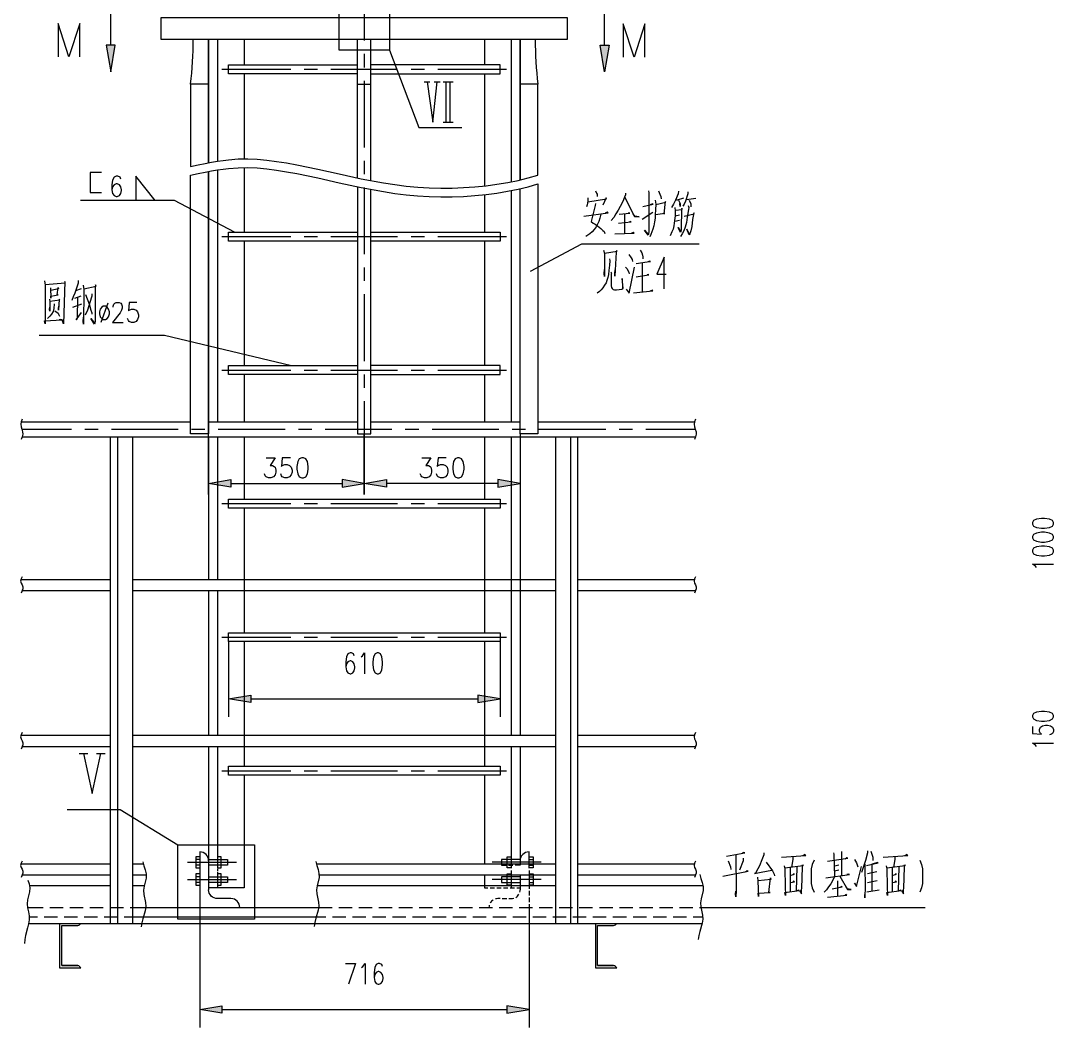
# Model space of a CAD drawing. Extents: x 148 to 221443, y -36682 to 6758.
# Drawn here: x 102652 to 104985, y -10128 to -7853 of the extents above; entities that cross this region are included whole.
import ezdxf

# ---------------------------------------------------------------- set-up
doc = ezdxf.new("R2010")
doc.units = 0
doc.header["$LTSCALE"] = 10
doc.header["$MEASUREMENT"] = 0
doc.layers.add('2（细实线）', color=3, linetype='Continuous', lineweight=20)

msp = doc.modelspace()

# ---------------------------------------------------------------- linework, layer by layer
at = {"layer": '2（细实线）', "lineweight": -3}
for points in [[(103428.3932, -7747.3307), (103428.3932, -7898.1794)], [(103371.5871, -7802.1952), (103485.1992, -7802.1952), (103485.1992, -7919.3854), (103371.5871, -7919.3854), (103371.5871, -7802.1952)], [(102855.6167, -7908.3283), (102855.6167, -7821.988), (102913.0776, -7821.988)], [(103971.4266, -7908.3283), (103971.4266, -7821.988), (103913.9651, -7821.988)], [(102785.4653, -7934.64), (102785.4653, -7859.2152), (102761.0366, -7934.64), (102736.6079, -7859.2152), (102736.6079, -7934.64)], [(104062.477, -7935.6351), (104062.477, -7860.2109), (104038.0483, -7935.6351), (104013.6184, -7860.2109), (104013.6184, -7935.6351)], [(102865.6753, -7908.3283), (102845.5587, -7908.3283), (102855.6167, -7968.6674), (102865.6753, -7908.3283)], [(103096.4504, -7895.8384), (103096.4504, -8170.5726)], [(103156.8026, -7895.8384), (103156.8026, -7952.8904)], [(103413.3053, -8208.5105), (103413.3053, -7895.8384)], [(103443.4823, -8214.5414), (103443.4823, -7895.8384)], [(103699.9849, -7895.8384), (103699.9849, -7952.8904)], [(103760.3383, -7895.8384), (103760.3383, -8217.2691)], [(103961.3662, -7908.3283), (103981.4858, -7908.3283), (103971.4266, -7968.6674), (103961.3662, -7908.3283)], [(103428.3932, -7928.3491), (103428.3932, -7958.5191)], [(103485.1992, -7919.3854), (103552.0046, -8094.2945), (103649.0487, -8094.2945)], [(103413.3053, -7973.0033), (103148.6306, -7973.0033), (103121.5963, -7973.0033), (103121.5963, -7952.8904), (103148.6306, -7952.8904), (103413.3053, -7952.8904)], [(103443.4823, -7973.0033), (103708.1576, -7973.0033), (103735.19, -7973.0033), (103735.19, -7952.8904), (103708.1576, -7952.8904), (103443.4823, -7952.8904)], [(103106.7251, -7962.9475), (103262.4215, -7962.9475)], [(103156.8026, -7973.0033), (103156.8026, -8165.2857)], [(103292.5985, -7962.9475), (103322.7755, -7962.9475)], [(103352.9519, -7962.9475), (103503.8363, -7962.9475)], [(103534.0127, -7962.9475), (103564.1897, -7962.9475)], [(103594.3667, -7962.9475), (103750.0637, -7962.9475)], [(103699.9849, -7973.0033), (103699.9849, -8226.4893)], [(103076.3314, -7996.4039), (103036.0952, -7996.4039), (103036.0952, -8182.5986), (103053.0599, -8178.83), (103068.7234, -8175.5787), (103083.2314, -8172.819), (103096.736, -8170.5268), (103109.3844, -8168.679), (103121.3259, -8167.2504), (103143.68, -8165.5546), (103164.9892, -8165.2463), (103186.3613, -8166.1347), (103208.1722, -8168.0665), (103230.4055, -8170.9055), (103253.0428, -8174.5188), (103276.064, -8178.7699), (103323.1814, -8188.6488), (103371.6005, -8199.463), (103421.1654, -8210.1337), (103471.7214, -8219.5841), (103497.3208, -8223.5133), (103523.1106, -8226.7341), (103549.0633, -8229.1248), (103575.104, -8230.6651), (103601.1452, -8231.3685), (103627.0949, -8231.2482), (103652.867, -8230.319), (103678.3681, -8228.5947), (103703.5103, -8226.0883), (103728.2033, -8222.815), (103752.358, -8218.7888), (103775.8846, -8214.0229), (103798.6922, -8208.5319), (103820.6917, -8202.3286), (103820.6917, -7996.4039), (103780.4561, -7996.4039)], [(103413.3053, -7996.4039), (103443.4823, -7996.4039)], [(103428.3932, -7988.689), (103428.3932, -8139.5371)], [(103563.7594, -7991.5824), (103576.8368, -7991.5824)], [(103570.2987, -7991.5824), (103583.3748, -8082.0914), (103593.182, -7991.5824)], [(103586.6439, -7991.5824), (103599.7194, -7991.5824)], [(103606.2588, -7991.5824), (103629.1427, -7991.5824)], [(103612.7968, -7991.5824), (103612.7968, -8082.0914)], [(103622.6046, -8082.0914), (103622.6046, -7991.5824)], [(103606.2588, -8082.0914), (103629.1427, -8082.0914)], [(103076.3314, -8923.6597), (103076.3314, -8786.4344), (103036.0952, -8786.4344), (103036.0952, -8202.3768), (103053.0568, -8198.6094), (103068.7179, -8195.3577), (103083.2241, -8192.5983), (103096.7257, -8190.3068), (103109.3728, -8188.4583), (103121.3125, -8187.0301), (103143.6635, -8185.3333), (103164.9679, -8185.0242), (103186.3357, -8185.911), (103208.1417, -8187.8413), (103230.3707, -8190.6788), (103253.0037, -8194.2902), (103276.0207, -8198.5395), (103323.1264, -8208.4144), (103371.5334, -8219.2258), (103421.0885, -8229.8963), (103471.6329, -8239.347), (103497.2274, -8243.2786), (103523.0111, -8246.5009), (103548.9571, -8248.8953), (103574.9935, -8250.4386), (103601.0311, -8251.1445), (103626.9802, -8251.0276), (103652.7517, -8250.1011), (103678.257, -8248.3787), (103703.406, -8245.875), (103728.1106, -8242.6029), (103752.2805, -8238.5764), (103775.8266, -8233.8102), (103798.6599, -8228.3176), (103820.6917, -8222.1119), (103820.6917, -8786.4344), (103780.4561, -8786.4344), (103780.4561, -8232.7717)], [(103156.8026, -8186.3557), (103156.8026, -8330.8164)], [(103428.3932, -8169.7074), (103428.3932, -8199.8771)], [(102834.4509, -8196.3895), (102808.7624, -8196.3895), (102808.7624, -8241.4552), (102834.4509, -8241.4552)], [(102878.5647, -8211.2244), (102876.8404, -8206.9147), (102871.6671, -8204.7596), (102868.2186, -8204.7596), (102863.0453, -8206.9147), (102859.5974, -8213.3793), (102857.8719, -8224.1544), (102857.8719, -8234.9293), (102859.5974, -8243.5493), (102863.0453, -8247.859), (102868.2186, -8250.0141), (102869.9428, -8250.0141), (102875.1162, -8247.859), (102878.5647, -8243.5493), (102880.2889, -8237.0841), (102880.2889, -8234.9293), (102878.5647, -8228.4641), (102875.1162, -8224.1544), (102869.9428, -8221.9993), (102868.2186, -8221.9993), (102863.0453, -8224.1544), (102859.5974, -8228.4641), (102857.8719, -8234.9293)], [(102956.3588, -8259.6888), (102912.3672, -8204.7651), (102912.3672, -8259.6888)], [(103096.4504, -8190.3507), (103096.4504, -8759.5325)], [(103413.3053, -8228.2886), (103413.3053, -8786.4344), (103443.4823, -8786.4344), (103443.4823, -8234.3195)], [(103428.3932, -8230.0471), (103428.3932, -8380.8955)], [(103699.9849, -8246.2675), (103699.9849, -8330.8164)], [(103760.3383, -8237.0472), (103760.3383, -8759.5325)], [(103933.7581, -8253.4443), (103933.7581, -8260.1487), (103932.6687, -8265.1771), (103931.5798, -8269.3674), (103930.4897, -8273.5575)], [(103933.2143, -8262.6627), (103975.7131, -8255.9583), (103974.6242, -8253.4443), (103967.5405, -8270.2052)], [(103950.6496, -8237.5211), (103953.3736, -8242.5501), (103954.4643, -8245.0635), (103954.4643, -8247.5779), (103954.4643, -8250.0922)], [(104018.7569, -8242.5501), (104018.2125, -8246.7399), (104016.5774, -8251.7683), (104012.2182, -8261.825), (104006.7702, -8272.7195), (104001.8661, -8281.0999), (103996.9631, -8289.4807), (103992.0583, -8297.8608), (103986.0659, -8304.5652)], [(104016.5774, -8250.9302), (104038.9168, -8295.3464), (104049.269, -8296.1845), (104039.4613, -8294.5087), (104036.1934, -8289.4807)], [(104070.5178, -8237.5211), (104071.6079, -8241.7118), (104071.0628, -8329.7071), (104070.5178, -8335.5729), (104069.9734, -8338.0875), (104061.8007, -8326.3544), (104069.9734, -8336.4112), (104071.0628, -8332.2208)], [(104085.2297, -8258.4727), (104086.8636, -8267.6911), (104086.3186, -8280.2616), (104085.7747, -8291.1567), (104085.2297, -8299.5374), (104084.1396, -8307.9176), (104082.5051, -8316.298), (104080.3261, -8323.8404), (104078.146, -8330.5451), (104075.967, -8336.4112), (104073.7868, -8341.4393)], [(104092.8573, -8237.5211), (104096.1263, -8245.0635), (104098.3065, -8250.0922), (104098.8509, -8255.9583)], [(104138.6263, -8238.3594), (104137.5362, -8244.2255), (104131.5432, -8258.4727), (104126.6378, -8267.6911), (104122.2793, -8275.2335)], [(104133.7215, -8257.6347), (104135.9017, -8257.6347), (104150.0667, -8253.4443)], [(104138.0807, -8258.4727), (104141.8947, -8266.0151), (104141.8947, -8272.7195), (104141.3503, -8266.0151)], [(104159.3307, -8240.0355), (104159.3307, -8244.2255), (104154.4265, -8260.9867), (104151.1574, -8267.6911), (104148.4334, -8271.8815)], [(104156.061, -8256.7969), (104177.311, -8254.2826)], [(104162.054, -8258.4727), (104165.8681, -8266.8534), (104166.4138, -8269.3674), (104166.4138, -8273.5575)], [(103135.5599, -8330.8164), (102999.3862, -8259.6888), (102787.1493, -8259.6888)], [(103950.6496, -8266.0151), (103950.1052, -8271.0435), (103943.5665, -8297.8608), (103940.8419, -8307.0798), (103945.7454, -8310.4313), (103950.1052, -8312.9459), (103955.5538, -8316.298), (103962.6369, -8323.0027), (103967.5405, -8327.1925), (103970.2645, -8329.7071), (103971.8984, -8333.8969)], [(104057.4416, -8272.7195), (104081.4156, -8267.6911), (104079.2367, -8266.8534), (104074.3325, -8269.3674)], [(104086.8636, -8268.5291), (104109.7475, -8263.501), (104108.1136, -8261.825), (104104.8446, -8289.4807), (104107.568, -8288.642), (104086.3186, -8291.9947)], [(104129.9074, -8275.2335), (104130.9975, -8282.776), (104130.4531, -8293.6707), (104129.363, -8304.5652), (104127.7285, -8316.298), (104126.0933, -8323.8404), (104123.37, -8330.5451), (104119.5553, -8338.9252)], [(104130.9975, -8281.0999), (104146.7983, -8279.4239), (104145.7076, -8276.9099), (104145.1638, -8283.6143), (104144.6187, -8318.812), (104144.0743, -8326.3544), (104143.5293, -8329.7071), (104142.9836, -8331.3828), (104137.5362, -8320.488), (104142.9836, -8329.7071), (104137.5362, -8320.488)], [(104160.4201, -8271.0435), (104161.5096, -8275.2335), (104160.9652, -8279.4239), (104158.2406, -8297.0231), (104156.606, -8308.7556), (104153.337, -8319.65), (104150.6124, -8328.0305), (104146.7983, -8334.7349), (104142.4398, -8340.6016)], [(103924.4967, -8294.5087), (103979.5266, -8286.9663), (103977.3476, -8286.1283), (103972.9879, -8287.804)], [(103963.1814, -8290.3184), (103960.4567, -8299.5374), (103958.2778, -8307.0798), (103955.5538, -8312.9459), (103952.2841, -8318.812), (103947.925, -8324.6784), (103943.5665, -8330.5451), (103938.1179, -8334.7349), (103933.2143, -8338.0875), (103928.8546, -8340.6016)], [(104004.0456, -8290.3184), (104028.564, -8287.804), (104026.3851, -8286.9663), (104024.2049, -8288.642)], [(104016.5774, -8289.4807), (104016.0323, -8333.8969)], [(104056.3527, -8301.2131), (104080.3261, -8286.1283)], [(104140.2608, -8304.5652), (104129.9074, -8307.0798)], [(104140.2608, -8292.8327), (104130.4531, -8294.5087)], [(104151.1574, -8294.5087), (104174.042, -8289.4807), (104172.9519, -8286.9663), (104170.2273, -8302.0509), (104168.0483, -8317.9743), (104166.4138, -8328.0305), (104164.2336, -8334.7349), (104162.5991, -8337.2495), (104157.1505, -8323.8404), (104163.1441, -8336.4112)], [(104002.4111, -8310.4313), (104031.288, -8307.9176), (104029.6541, -8307.0798), (104027.474, -8307.9176)], [(103106.7251, -8340.8732), (103262.4215, -8340.8732)], [(103413.3053, -8350.9296), (103121.5963, -8350.9296), (103121.5963, -8330.8164), (103413.3053, -8330.8164)], [(103156.8026, -8350.9296), (103156.8026, -8632.5138)], [(103292.5985, -8340.8732), (103322.7755, -8340.8732)], [(103352.9519, -8340.8732), (103503.8363, -8340.8732)], [(103443.4823, -8330.8164), (103735.19, -8330.8164), (103735.19, -8350.9296), (103443.4823, -8350.9296)], [(103534.0127, -8340.8732), (103564.1897, -8340.8732)], [(103594.3667, -8340.8732), (103750.0637, -8340.8732)], [(103699.9849, -8350.9296), (103699.9849, -8632.5138)], [(103735.19, -8330.8164), (103735.19, -8350.9296)], [(103994.2385, -8334.7349), (104038.3718, -8333.0592), (104036.1934, -8331.3828), (104031.8337, -8333.0592)], [(103803.9327, -8418.9851), (103919.5815, -8357.4815), (104185.1748, -8357.4815)], [(103969.1573, -8371.4478), (103970.7912, -8378.9902), (103970.7912, -8430.9492), (103970.2462, -8425.0825), (103970.7912, -8415.0266)], [(103970.7912, -8378.1522), (103999.6694, -8373.9619), (103998.0349, -8372.2858), (103997.4898, -8376.4759), (103994.2202, -8430.1115), (103994.2202, -8424.2445), (103995.3103, -8415.8643)], [(104051.9753, -8371.4478), (104055.2456, -8377.3139), (104056.8795, -8383.1803), (104057.969, -8386.5324), (104057.969, -8391.5607)], [(103982.2341, -8391.5607), (103983.323, -8395.7508), (103982.2341, -8405.8076), (103981.144, -8417.5401), (103980.0545, -8426.7588), (103978.4194, -8433.4635), (103976.2404, -8440.1676), (103974.6059, -8445.1963), (103971.3363, -8451.0624), (103966.9765, -8456.9285), (103963.7087, -8461.1188), (103959.8952, -8465.3089), (103954.446, -8468.6613)], [(104026.3668, -8381.5046), (104031.271, -8389.047), (104033.4499, -8392.3994), (104033.995, -8397.4274)], [(104042.7132, -8401.6172), (104067.7767, -8398.2651), (104074.8598, -8397.4274), (104072.6797, -8396.5894), (104069.9557, -8398.2651)], [(104106.2539, -8459.3229), (104106.2539, -8387.4903), (104089.6486, -8425.8009), (104110.4043, -8425.8009)], [(103428.3932, -8411.0651), (103428.3932, -8441.2351)], [(103985.5025, -8420.8927), (103986.592, -8423.4067), (103986.0482, -8425.0825), (103986.0482, -8443.5203), (103986.0482, -8451.9004), (103986.592, -8456.0908), (103988.2271, -8458.6048), (103990.4061, -8460.2811), (103993.6757, -8461.1188), (103998.5799, -8461.1188), (104010.0203, -8459.4431), (104012.2011, -8458.6048), (104013.29, -8457.7665), (104011.111, -8435.9779), (104011.6561, -8457.7665)], [(104018.7392, -8409.9976), (104021.4632, -8413.35), (104024.7329, -8418.3784), (104026.3668, -8421.7307), (104026.9118, -8425.0825)], [(104019.8293, -8459.4431), (104026.9118, -8468.6613), (104038.8991, -8409.9976)], [(104056.3344, -8400.7795), (104056.3344, -8465.3089)], [(102706.3241, -8440.8958), (102707.4135, -8450.9525), (102707.4135, -8538.1095), (102706.3241, -8531.4048), (102745.5538, -8528.8911), (102742.8298, -8528.0524), (102739.0151, -8528.8911)], [(102707.4135, -8449.2765), (102752.6369, -8445.0855), (102751.5468, -8442.5718), (102749.3679, -8513.8056), (102749.3679, -8522.1867), (102748.8228, -8530.5671), (102748.8228, -8538.1095), (102745.5538, -8528.8911)], [(102782.0589, -8440.0574), (102782.0589, -8445.9238), (102774.4307, -8468.5511), (102770.6161, -8476.9318), (102767.3482, -8485.3123)], [(104042.7132, -8431.7869), (104066.1422, -8428.4351), (104071.5902, -8427.5971), (104069.9557, -8426.7588), (104067.7767, -8427.5971)], [(102719.4008, -8456.8189), (102720.4903, -8480.2836), (102720.4903, -8475.2555), (102736.8361, -8472.7415), (102734.6554, -8472.7415), (102736.8361, -8455.9806), (102737.9256, -8459.3333), (102720.4903, -8462.6847)], [(102776.6097, -8462.6847), (102789.6871, -8458.4949)], [(102793.5006, -8450.9525), (102794.5901, -8460.1707), (102794.0462, -8538.9472), (102792.9555, -8532.2431), (102794.0462, -8523.0247)], [(102795.1357, -8459.3333), (102822.9238, -8452.6282), (102821.2893, -8450.1142), (102820.7442, -8457.6566), (102820.1992, -8532.2431), (102819.6541, -8536.4332), (102819.1097, -8538.9472), (102810.9371, -8526.3767), (102819.6541, -8537.2715)], [(104036.7196, -8467.8236), (104080.3084, -8463.6332), (104079.219, -8461.9566), (104074.3154, -8464.4709)], [(102717.2213, -8481.9602), (102717.7663, -8488.6646), (102718.3101, -8509.6156), (102717.2213, -8505.4255), (102717.7663, -8500.3974)], [(102717.7663, -8486.9883), (102740.649, -8483.6359), (102739.0151, -8481.9602), (102737.9256, -8507.1018), (102737.9256, -8503.7495), (102738.4701, -8497.8831)], [(102788.0526, -8475.2555), (102773.8857, -8481.1225)], [(102780.425, -8479.4459), (102779.8794, -8525.539), (102777.6992, -8528.8911), (102789.6871, -8512.1296)], [(102813.1154, -8470.2271), (102812.571, -8475.2555), (102808.7569, -8489.5026), (102802.7645, -8507.1018), (102797.8597, -8518.8343)], [(102798.9498, -8471.9035), (102807.6674, -8495.3693), (102807.6674, -8496.207), (102810.9371, -8507.1018), (102812.571, -8512.9679), (102813.1154, -8516.32)], [(102849.0017, -8491.7283), (102833.481, -8534.828)], [(102861.072, -8500.348), (102861.072, -8498.1931), (102862.7968, -8493.8828), (102864.5211, -8491.7283), (102867.969, -8489.5731), (102874.8672, -8489.5731), (102878.3169, -8491.7283), (102880.0405, -8493.8828), (102881.7647, -8498.1931), (102881.7647, -8502.5028), (102880.0405, -8506.8128), (102876.5914, -8513.278), (102859.3477, -8534.828), (102883.4884, -8534.828)], [(102914.5284, -8489.5731), (102897.2841, -8489.5731), (102895.5593, -8508.9677), (102897.2841, -8506.8128), (102902.4575, -8504.658), (102907.6302, -8504.658), (102912.8042, -8506.8128), (102916.2526, -8511.1231), (102917.9769, -8517.5874), (102917.9769, -8521.8977), (102916.2526, -8528.3628), (102912.8042, -8532.6725), (102907.6302, -8534.828), (102902.4575, -8534.828), (102897.2841, -8532.6725), (102895.5593, -8530.518), (102893.835, -8526.2077)], [(103428.3932, -8471.4048), (103428.3932, -8622.2532)], [(102728.1179, -8492.855), (102727.0284, -8503.7495), (102725.3939, -8510.4542), (102722.1248, -8516.32), (102718.3101, -8520.51), (102715.0411, -8523.8624), (102712.8621, -8526.3767)], [(102729.2086, -8508.7775), (102736.8361, -8513.8056), (102737.9256, -8516.32), (102740.1058, -8520.51)], [(102789.6871, -8493.6927), (102768.9828, -8501.2351)], [(102838.655, -8498.1931), (102835.2059, -8500.348), (102831.7574, -8504.658), (102830.0319, -8511.1231), (102830.0319, -8515.4331), (102831.7574, -8521.8977), (102835.2059, -8526.2077), (102838.655, -8528.3628), (102843.8277, -8528.3628), (102847.2768, -8526.2077), (102850.7253, -8521.8977), (102852.4502, -8515.4331), (102852.4502, -8511.1231), (102850.7253, -8504.658), (102847.2768, -8500.348), (102843.8277, -8498.1931), (102838.655, -8498.1931)], [(102694.1134, -8564.0437), (102976.874, -8564.0437), (103263.9828, -8632.5138)], [(103106.7251, -8642.5703), (103262.4215, -8642.5703)], [(103413.3053, -8652.6273), (103121.5963, -8652.6273), (103121.5963, -8632.5138), (103413.3053, -8632.5138)], [(103156.8026, -8652.6273), (103156.8026, -8759.5325)], [(103292.5985, -8642.5703), (103322.7755, -8642.5703)], [(103352.9519, -8642.5703), (103503.8363, -8642.5703)], [(103428.3932, -8652.4232), (103428.3932, -8682.5928)], [(103443.4823, -8652.6273), (103735.19, -8652.6273), (103735.19, -8632.5138), (103443.4823, -8632.5138)], [(103534.0127, -8642.5703), (103564.1897, -8642.5703)], [(103594.3667, -8642.5703), (103750.0637, -8642.5703)], [(103699.9849, -8652.6273), (103699.9849, -8759.5325)], [(103428.3932, -8712.7625), (103428.3932, -8842.4989)], [(102655.2706, -8753.6329), (102653.3162, -8759.3677), (102652.2555, -8765.0721), (102652.9079, -8770.7166), (102654.8421, -8776.3184), (102656.5658, -8781.9276), (102656.7385, -8787.5928), (102655.4439, -8793.3106), (102653.4139, -8799.0552)], [(102653.2692, -8759.5325), (103036.4992, -8759.5325)], [(103076.3314, -8759.5325), (103413.3053, -8759.5325)], [(103443.4823, -8759.5325), (103780.0527, -8759.5325)], [(103820.2889, -8759.5325), (104174.5583, -8759.5325)], [(104176.5609, -8753.6329), (104174.6059, -8759.3677), (104173.5451, -8765.0721), (104174.1976, -8770.7166), (104176.1312, -8776.3184), (104177.856, -8781.9276), (104178.0288, -8787.5928), (104176.7336, -8793.3106), (104174.7036, -8799.0552)], [(102654.8641, -8776.3782), (102766.7086, -8776.3782)], [(102655.4708, -8793.2227), (104176.7611, -8793.2227)], [(102796.8856, -8776.3782), (102827.062, -8776.3782)], [(102854.2629, -8793.2227), (102854.2629, -9892.6588)], [(102857.2384, -8776.3782), (103008.1228, -8776.3782)], [(102870.6875, -8793.2227), (102870.6875, -9892.6588)], [(102904.5583, -8793.2227), (102904.5583, -9892.6588)], [(103038.2998, -8776.3782), (103068.4755, -8776.3782)], [(103076.3314, -8793.2227), (103076.3314, -9115.7874)], [(103096.4504, -8793.2227), (103096.4504, -9115.7874)], [(103098.6532, -8776.3782), (103249.537, -8776.3782)], [(103156.8026, -8793.2227), (103156.8026, -8934.2115)], [(103279.714, -8776.3782), (103309.891, -8776.3782)], [(103340.0673, -8776.3782), (103490.9517, -8776.3782)], [(103521.1281, -8776.3782), (103551.3039, -8776.3782)], [(103581.4809, -8776.3782), (103732.3653, -8776.3782)], [(103699.9849, -8793.2227), (103699.9849, -8934.2115)], [(103760.3383, -8793.2227), (103760.3383, -9467.768)], [(103762.5417, -8776.3782), (103792.7187, -8776.3782)], [(103780.4561, -8786.4344), (103780.4561, -8923.6597)], [(103780.4561, -8793.2227), (103780.4561, -9467.768)], [(103822.8945, -8776.3782), (103973.7795, -8776.3782)], [(103860.1558, -8793.2227), (103860.1558, -9892.6588)], [(103894.0267, -8793.2227), (103894.0267, -9892.6588)], [(103910.45, -8793.2227), (103910.45, -9892.6588)], [(104003.9559, -8776.3782), (104034.1323, -8776.3782)], [(104064.3099, -8776.3782), (104176.1538, -8776.3782)], [(103206.5597, -8840.6934), (103226.7135, -8840.6934), (103215.7192, -8857.9328), (103221.216, -8857.9328), (103224.8806, -8860.088), (103226.7135, -8862.2431), (103228.5451, -8868.7086), (103228.5451, -8873.0177), (103226.7135, -8879.4825), (103223.0483, -8883.7928), (103217.5515, -8885.9486), (103212.0553, -8885.9486), (103206.5597, -8883.7928), (103204.7268, -8881.6376), (103202.8939, -8877.328)], [(103261.5236, -8840.6934), (103243.2021, -8840.6934), (103241.3704, -8860.088), (103243.2021, -8857.9328), (103248.6989, -8855.7789), (103254.1945, -8855.7789), (103259.6914, -8857.9328), (103263.3559, -8862.2431), (103265.1882, -8868.7086), (103265.1882, -8873.0177), (103263.3559, -8879.4825), (103259.6914, -8883.7928), (103254.1945, -8885.9486), (103248.6989, -8885.9486), (103243.2021, -8883.7928), (103241.3704, -8881.6376), (103239.5376, -8877.328)], [(103287.1737, -8840.6934), (103281.6775, -8842.848), (103278.0129, -8849.3128), (103276.18, -8860.088), (103276.18, -8866.5528), (103278.0129, -8877.328), (103281.6775, -8883.7928), (103287.1737, -8885.9486), (103290.8382, -8885.9486), (103296.3338, -8883.7928), (103299.9996, -8877.328), (103301.8313, -8866.5528), (103301.8313, -8860.088), (103299.9996, -8849.3128), (103296.3338, -8842.848), (103290.8382, -8840.6934), (103287.1737, -8840.6934)], [(103558.6202, -8840.6934), (103578.7746, -8840.6934), (103567.7816, -8857.9328), (103573.2784, -8857.9328), (103576.9436, -8860.088), (103578.7746, -8862.2431), (103580.6069, -8868.7086), (103580.6069, -8873.0177), (103578.7746, -8879.4825), (103575.1113, -8883.7928), (103569.6139, -8885.9486), (103564.1164, -8885.9486), (103558.6202, -8883.7928), (103556.7898, -8881.6376), (103554.9575, -8877.328)], [(103613.586, -8840.6934), (103595.2639, -8840.6934), (103593.4322, -8860.088), (103595.2639, -8857.9328), (103600.7601, -8855.7789), (103606.2569, -8855.7789), (103611.7537, -8857.9328), (103615.4183, -8862.2431), (103617.2506, -8868.7086), (103617.2506, -8873.0177), (103615.4183, -8879.4825), (103611.7537, -8883.7928), (103606.2569, -8885.9486), (103600.7601, -8885.9486), (103595.2639, -8883.7928), (103593.4322, -8881.6376), (103591.6005, -8877.328)], [(103639.236, -8840.6934), (103633.7392, -8842.848), (103630.0753, -8849.3128), (103628.243, -8860.088), (103628.243, -8866.5528), (103630.0753, -8877.328), (103633.7392, -8883.7928), (103639.236, -8885.9486), (103642.8994, -8885.9486), (103648.3968, -8883.7928), (103652.0614, -8877.328), (103653.893, -8866.5528), (103653.893, -8860.088), (103652.0614, -8849.3128), (103648.3968, -8842.848), (103642.8994, -8840.6934), (103639.236, -8840.6934)], [(103126.6262, -8890.138), (103126.6262, -8906.8995), (103076.3314, -8898.5181), (103126.6262, -8890.138)], [(103126.6262, -8898.5181), (103378.099, -8898.5181)], [(103378.099, -8890.138), (103378.099, -8906.8995), (103428.3932, -8898.5181), (103378.099, -8890.138)], [(103478.6886, -8890.138), (103478.6886, -8906.8995), (103428.3932, -8898.5181), (103478.6886, -8890.138)], [(103730.1613, -8898.5181), (103478.6886, -8898.5181)], [(103730.1613, -8890.138), (103730.1613, -8906.8995), (103780.4561, -8898.5181), (103730.1613, -8890.138)], [(103106.7251, -8944.2683), (103262.4215, -8944.2683)], [(103156.8026, -8954.3244), (103156.8026, -9235.9089)], [(103292.5985, -8944.2683), (103322.7755, -8944.2683)], [(103352.9519, -8944.2683), (103503.8363, -8944.2683)], [(103534.0127, -8944.2683), (103564.1897, -8944.2683)], [(103594.3667, -8944.2683), (103750.0637, -8944.2683)], [(103699.9849, -8954.3244), (103699.9849, -9235.9089)], [(104938.1917, -8990.3809), (104940.4268, -8995.0739), (104947.1322, -8998.2032), (104958.3089, -8999.7669), (104965.0155, -8999.7669), (104976.191, -8998.2032), (104982.8975, -8995.0739), (104985.1339, -8990.3809), (104985.1339, -8987.2523), (104982.8975, -8982.5599), (104976.191, -8979.43), (104965.0155, -8977.8663), (104958.3089, -8977.8663), (104947.1322, -8979.43), (104940.4268, -8982.5599), (104938.1917, -8987.2523), (104938.1917, -8990.3809)], [(104938.1917, -9021.6682), (104940.4268, -9026.3612), (104947.1322, -9029.4898), (104958.3089, -9031.0541), (104965.0155, -9031.0541), (104976.191, -9029.4898), (104982.8975, -9026.3612), (104985.1339, -9021.6682), (104985.1339, -9018.5401), (104982.8975, -9013.8465), (104976.191, -9010.7178), (104965.0155, -9009.1535), (104958.3089, -9009.1535), (104947.1322, -9010.7178), (104940.4268, -9013.8465), (104938.1917, -9018.5401), (104938.1917, -9021.6682)], [(104938.1917, -9052.9554), (104940.4268, -9057.649), (104947.1322, -9060.777), (104958.3089, -9062.3414), (104965.0155, -9062.3414), (104976.191, -9060.777), (104982.8975, -9057.649), (104985.1339, -9052.9554), (104985.1339, -9049.8267), (104982.8975, -9045.1331), (104976.191, -9042.0045), (104965.0155, -9040.4407), (104958.3089, -9040.4407), (104947.1322, -9042.0045), (104940.4268, -9045.1331), (104938.1917, -9049.8267), (104938.1917, -9052.9554)], [(104947.1322, -9088.9356), (104944.8971, -9085.807), (104938.1917, -9081.1146), (104985.1339, -9081.1146)], [(102655.2706, -9109.6577), (102653.1624, -9114.4636), (102652.0968, -9119.1602), (102653.0501, -9123.6463), (102655.4586, -9127.9865), (102657.1474, -9132.4213), (102656.9973, -9137.0728), (102653.4139, -9146.7615)], [(102652.7175, -9115.7874), (102854.2629, -9115.7874)], [(102904.5583, -9115.7874), (103860.1558, -9115.7874)], [(103910.45, -9115.7874), (104174.0066, -9115.7874)], [(104176.5609, -9109.6577), (104174.4527, -9114.4636), (104173.3858, -9119.1602), (104174.3398, -9123.6463), (104176.7476, -9127.9865), (104178.4365, -9132.4213), (104178.2851, -9137.0728), (104174.7036, -9146.7615)], [(102655.8919, -9140.929), (102854.2629, -9140.929)], [(102904.5583, -9140.929), (103860.1558, -9140.929)], [(103076.3314, -9140.929), (103076.3314, -9467.768)], [(103096.4504, -9140.929), (103096.4504, -9467.768)], [(103910.45, -9140.929), (104177.1816, -9140.929)], [(103106.7251, -9245.9656), (103262.4215, -9245.9656)], [(103121.5963, -9256.0224), (103121.5963, -9425.8143)], [(103156.8026, -9256.0224), (103156.8026, -9537.6063)], [(103292.5985, -9245.9656), (103322.7755, -9245.9656)], [(103352.9519, -9245.9656), (103503.8363, -9245.9656)], [(103534.0127, -9245.9656), (103564.1897, -9245.9656)], [(103594.3667, -9245.9656), (103750.0637, -9245.9656)], [(103699.9849, -9256.0224), (103699.9849, -9537.6063)], [(103735.19, -9256.0224), (103735.19, -9425.8143)], [(103405.7052, -9288.3741), (103404.1402, -9283.9039), (103399.446, -9281.6694), (103396.3173, -9281.6694), (103391.6219, -9283.9039), (103388.4939, -9290.6092), (103386.9289, -9301.7823), (103386.9289, -9312.9566), (103388.4939, -9321.8958), (103391.6219, -9326.3648), (103396.3173, -9328.6005), (103397.8823, -9328.6005), (103402.5765, -9326.3648), (103405.7052, -9321.8958), (103407.2701, -9315.1917), (103407.2701, -9312.9566), (103405.7052, -9306.2525), (103402.5765, -9301.7823), (103397.8823, -9299.5484), (103396.3173, -9299.5484), (103391.6219, -9301.7823), (103388.4939, -9306.2525), (103386.9289, -9312.9566)], [(103421.3527, -9290.6092), (103424.482, -9288.3741), (103429.1756, -9281.6694), (103429.1756, -9328.6005)], [(103457.3409, -9281.6694), (103452.6473, -9283.9039), (103449.5174, -9290.6092), (103447.9525, -9301.7823), (103447.9525, -9308.487), (103449.5174, -9319.6613), (103452.6473, -9326.3648), (103457.3409, -9328.6005), (103460.4708, -9328.6005), (103465.1638, -9326.3648), (103468.2943, -9319.6613), (103469.8592, -9308.487), (103469.8592, -9301.7823), (103468.2943, -9290.6092), (103465.1638, -9283.9039), (103460.4708, -9281.6694), (103457.3409, -9281.6694)], [(103171.8917, -9377.2071), (103171.8917, -9393.968), (103121.5963, -9385.5872), (103171.8917, -9377.2071)], [(103684.8971, -9377.2071), (103684.8971, -9393.968), (103735.19, -9385.5872), (103684.8971, -9377.2071)], [(103171.8917, -9385.5872), (103684.8971, -9385.5872)], [(104938.1917, -9426.1347), (104940.4268, -9430.8277), (104947.1322, -9433.9564), (104958.3089, -9435.5201), (104965.0155, -9435.5201), (104976.191, -9433.9564), (104982.8975, -9430.8277), (104985.1339, -9426.1347), (104985.1339, -9423.0054), (104982.8975, -9418.3131), (104976.191, -9415.1832), (104965.0155, -9413.6195), (104958.3089, -9413.6195), (104947.1322, -9415.1832), (104940.4268, -9418.3131), (104938.1917, -9423.0054), (104938.1917, -9426.1347)], [(104938.1917, -9448.036), (104938.1917, -9463.6793), (104958.3089, -9465.243), (104956.0738, -9463.6793), (104953.8387, -9458.9857), (104953.8387, -9454.2927), (104956.0738, -9449.5997), (104960.544, -9446.471), (104967.2506, -9444.9061), (104971.7208, -9444.9061), (104978.4273, -9446.471), (104982.8975, -9449.5997), (104985.1339, -9454.2927), (104985.1339, -9458.9857), (104982.8975, -9463.6793), (104980.6624, -9465.243), (104976.191, -9466.8079)], [(102655.2706, -9461.6383), (102653.1624, -9466.4442), (102652.0968, -9471.1414), (102653.0501, -9475.6275), (102655.4586, -9479.9671), (102657.1474, -9484.4019), (102656.9973, -9489.0534), (102653.4139, -9498.7415)], [(102652.7175, -9467.768), (102854.2629, -9467.768)], [(102904.5583, -9467.768), (103860.1558, -9467.768)], [(103910.45, -9467.768), (104174.0066, -9467.768)], [(104176.5609, -9461.6383), (104174.4527, -9466.4442), (104173.3858, -9471.1414), (104174.3398, -9475.6275), (104176.7476, -9479.9671), (104178.4365, -9484.4019), (104178.2851, -9489.0534), (104174.7036, -9498.7415)], [(102655.8919, -9492.909), (102854.2629, -9492.909)], [(102904.5583, -9492.909), (103860.1558, -9492.909)], [(103076.3314, -9492.909), (103076.3314, -9816.6456)], [(103096.4504, -9492.909), (103096.4504, -9761.0181), (103096.4504, -9767.1632)], [(103760.3383, -9492.909), (103760.3383, -9758.2239), (103760.3383, -9768.2801)], [(103780.4561, -9492.909), (103780.4561, -9758.2239), (103780.4561, -9761.0181), (103769.3624, -9761.0181)], [(103910.45, -9492.909), (104177.1816, -9492.909)], [(104947.1322, -9493.4016), (104944.8971, -9490.2735), (104938.1917, -9485.5799), (104985.1339, -9485.5799)], [(102784.2818, -9508.567), (102803.8967, -9508.567)], [(102794.089, -9508.567), (102813.7038, -9599.076), (102833.3193, -9508.567)], [(102823.5116, -9508.567), (102843.1264, -9508.567)], [(103156.8026, -9557.7192), (103156.8026, -9812.0966), (103076.7348, -9812.0966)], [(103106.7251, -9547.663), (103262.4215, -9547.663)], [(103292.5985, -9547.663), (103322.7755, -9547.663)], [(103352.9519, -9547.663), (103503.8363, -9547.663)], [(103534.0127, -9547.663), (103564.1897, -9547.663)], [(103594.3667, -9547.663), (103750.0637, -9547.663)], [(103699.9849, -9557.7192), (103699.9849, -9758.2239)], [(102757.1547, -9635.3236), (102876.9362, -9635.3236), (103007.3983, -9715.4639), (103180.7607, -9715.4639), (103180.7607, -9883.5633), (103007.3983, -9883.5633), (103007.3983, -9715.4639)], [(102655.2706, -9752.0936), (102653.1624, -9756.8995), (102652.0968, -9761.5968), (102653.0501, -9766.0828), (102655.4586, -9770.4224), (102657.1474, -9774.8579), (102656.9973, -9779.5093), (102653.4139, -9789.1981)], [(103056.6176, -9742.0112), (103047.604, -9742.0112), (103047.604, -9767.3536), (103056.6176, -9767.3536)], [(103056.6176, -9748.3466), (103047.604, -9748.3466)], [(103076.7348, -9748.3466), (103119.0401, -9748.3466), (103119.0401, -9761.0181), (103076.7348, -9761.0181)], [(103096.4504, -9767.3536), (103105.4622, -9767.3536), (103105.4622, -9742.0112), (103096.4504, -9742.0112)], [(103780.4561, -9748.3466), (103738.1527, -9748.3466), (103738.1527, -9758.2239), (103738.1527, -9761.0181), (103749.2452, -9761.0181)], [(103760.3383, -9767.3536), (103751.3253, -9767.3536), (103751.3253, -9758.2239), (103751.3253, -9742.0112), (103760.3383, -9742.0112)], [(103800.5733, -9742.0112), (103809.5864, -9742.0112), (103809.5864, -9758.2239), (103809.5864, -9767.3536), (103800.5733, -9767.3536)], [(103800.5733, -9748.3466), (103809.5864, -9748.3466)], [(104176.5609, -9752.0936), (104174.4527, -9756.8995), (104173.3858, -9761.5968), (104174.3398, -9766.0828), (104176.7476, -9770.4224), (104178.4365, -9774.8579), (104178.2851, -9779.5093), (104174.7036, -9789.1981)], [(104246.9442, -9740.6666), (104287.809, -9733.1245), (104286.1739, -9732.2864), (104282.3604, -9733.9625)], [(104250.7589, -9751.5614), (104255.6612, -9764.9702), (104256.2069, -9770.8363)], [(104267.6485, -9737.3145), (104268.1948, -9819.4434), (104267.6485, -9832.8522), (104267.1041, -9826.9862), (104267.6485, -9820.2814)], [(104284.54, -9745.6947), (104284.54, -9751.5614), (104276.3662, -9772.5123)], [(104331.3973, -9733.1245), (104330.8523, -9738.1525), (104326.4937, -9749.0473), (104321.0445, -9762.4561), (104317.231, -9769.1602), (104312.3275, -9779.217), (104310.1479, -9780.055), (104325.4043, -9776.703), (104348.8332, -9772.5123)], [(104370.627, -9743.1812), (104425.6576, -9738.9906), (104423.4786, -9737.3145), (104418.575, -9739.8292)], [(104396.7806, -9742.3426), (104396.7806, -9748.2093), (104393.5103, -9765.8082)], [(104444.4942, -9750.005), (104440.3438, -9759.5826), (104438.2674, -9769.1602), (104438.2674, -9802.6826), (104440.3438, -9812.2596), (104444.4942, -9821.8372)], [(104488.2381, -9733.1245), (104489.3294, -9736.4765), (104490.4183, -9786.7591), (104487.1493, -9795.1405), (104482.2457, -9803.5206), (104476.7965, -9810.2247), (104472.4373, -9816.9294), (104467.5338, -9821.9575)], [(104475.162, -9752.3994), (104520.931, -9745.6947), (104518.7508, -9744.8572), (104514.9373, -9747.3713)], [(104506.2191, -9730.6104), (104506.7635, -9733.9625), (104506.2191, -9784.2457)], [(104536.1849, -9748.2093), (104540.544, -9755.752), (104543.2686, -9764.9702)], [(104565.0643, -9728.9344), (104565.0643, -9733.1245), (104560.7039, -9750.7239), (104556.346, -9764.1322), (104551.4425, -9777.541)], [(104572.6912, -9729.7718), (104577.0504, -9743.1812), (104577.0504, -9746.5333), (104577.596, -9750.7239)], [(104601.025, -9743.1812), (104656.0555, -9738.9906), (104653.8753, -9737.3145), (104648.9718, -9739.8292)], [(104627.1786, -9742.3426), (104627.1786, -9748.2093), (104623.9083, -9765.8082)], [(104683.1942, -9750.005), (104687.3458, -9759.5826), (104689.421, -9769.1602), (104689.421, -9802.6826), (104687.3458, -9812.2596), (104683.1942, -9821.8372)], [(102652.7175, -9758.2239), (102854.2629, -9758.2239)], [(102904.5583, -9758.2239), (102929.1225, -9758.2239)], [(102928.3779, -9753.7122), (102930.3115, -9762.9005), (102933.1215, -9772.0081), (102935.3213, -9781.0987), (102935.4806, -9790.232), (102931.2124, -9808.6732), (102929.7432, -9817.9407), (102930.4024, -9827.2132), (102934.3142, -9845.7093), (102934.6444, -9854.903), (102933.1704, -9864.0614), (102927.8939, -9882.3634), (102925.6667, -9891.5528), (102924.3178, -9900.7844)], [(103029.2373, -9754.6827), (103139.4918, -9754.6827)], [(103056.6176, -9761.0181), (103047.604, -9761.0181)], [(103096.4504, -9769.6772), (103096.4504, -9774.7059)], [(103319.1176, -9752.5971), (103321.0518, -9761.7847), (103323.8619, -9770.8924), (103326.061, -9779.983), (103326.2215, -9789.1169), (103321.9527, -9807.5574), (103320.483, -9816.825), (103321.1422, -9826.0981), (103325.0539, -9844.5942), (103325.3847, -9853.7879), (103323.9107, -9862.9456), (103318.6336, -9881.2476), (103316.4065, -9890.4371), (103315.0576, -9899.6693)], [(103320.1143, -9758.2239), (103860.1558, -9758.2239)], [(103827.9549, -9754.6827), (103717.6992, -9754.6827)], [(103754.2739, -9761.0181), (103764.3337, -9761.0181)], [(103760.3383, -9773.3082), (103760.3383, -9783.3649), (103760.3383, -9807.1778), (103760.3383, -9812.0966)], [(103800.5733, -9761.0181), (103809.5864, -9761.0181)], [(103800.5733, -9773.3082), (103800.5733, -9783.3649), (103800.5733, -9807.1778), (103800.5733, -9814.4257)], [(103910.45, -9758.2239), (104174.0066, -9758.2239)], [(104238.7716, -9785.9217), (104295.9817, -9775.0269), (104293.2577, -9774.1883), (104289.4436, -9776.703)], [(104336.3015, -9754.076), (104351.0116, -9774.1883), (104353.1917, -9778.379), (104354.2806, -9781.731), (104354.8256, -9785.0831)], [(104377.1651, -9762.4561), (104378.254, -9769.1602), (104379.3453, -9808.5487), (104379.891, -9829.5002), (104378.7996, -9822.7955), (104410.9469, -9818.6048), (104409.3123, -9817.7674), (104406.5877, -9819.4434)], [(104411.4913, -9818.6048), (104415.8504, -9826.1475), (104416.3949, -9821.9575), (104417.4849, -9794.3018), (104418.575, -9760.7801), (104420.2096, -9762.4561), (104395.6905, -9765.8082), (104378.254, -9768.3228)], [(104390.2413, -9767.4842), (104390.2413, -9820.2814)], [(104405.4989, -9765.8082), (104403.8643, -9819.4434)], [(104490.4183, -9762.4561), (104491.5084, -9762.4561), (104500.2242, -9760.7801)], [(104490.9627, -9774.1883), (104500.7699, -9771.6749)], [(104535.096, -9802.6826), (104535.6417, -9801.8446), (104540.544, -9809.3867), (104551.4425, -9764.1322)], [(104559.6151, -9759.1041), (104560.1595, -9816.0914), (104559.6151, -9826.9862), (104559.0694, -9835.3663), (104559.0694, -9827.8236)], [(104562.8841, -9761.6181), (104589.0377, -9755.752), (104587.9488, -9754.9134), (104583.044, -9756.5894), (104574.8714, -9759.1041), (104574.8714, -9819.4434)], [(104607.5631, -9762.4561), (104608.6519, -9769.1602), (104609.742, -9808.5487), (104610.2865, -9829.5002), (104609.1976, -9822.7955), (104641.3436, -9818.6048), (104639.7091, -9817.7674), (104636.9857, -9819.4434)], [(104641.888, -9818.6048), (104646.2472, -9826.1475), (104646.7928, -9821.9575), (104647.8817, -9794.3018), (104648.9718, -9760.7801), (104650.6063, -9762.4561), (104626.0885, -9765.8082), (104608.6519, -9768.3228)], [(104620.6392, -9767.4842), (104620.6392, -9820.2814)], [(104635.8956, -9765.8082), (104634.2611, -9819.4434)], [(102655.8919, -9783.3649), (102854.2629, -9783.3649)], [(102668.4493, -9794.7114), (102671.1519, -9803.5926), (102672.7834, -9812.4775), (102672.2133, -9821.4173), (102670.096, -9830.4139), (102667.8335, -9839.4483), (102666.8294, -9848.5023), (102667.8811, -9857.5562), (102669.9453, -9866.5968), (102671.6305, -9875.6092), (102671.6732, -9884.5814), (102670.0728, -9893.5224), (102667.5576, -9902.4537), (102662.7273, -9920.3724), (102661.4126, -9929.3891), (102660.8553, -9938.4418)], [(102904.5583, -9783.3649), (102935.5996, -9783.3649)], [(103029.2373, -9793.6488), (103139.4918, -9793.6488)], [(103056.6176, -9780.9779), (103047.604, -9780.9779), (103047.604, -9806.3203), (103056.6176, -9806.3203)], [(103056.6176, -9787.3133), (103047.604, -9787.3133)], [(103076.7348, -9787.3133), (103119.0401, -9787.3133), (103119.0401, -9799.9842), (103076.7348, -9799.9842)], [(103096.4504, -9777.2193), (103096.4504, -9783.3649), (103096.4504, -9807.1778), (103096.4504, -9812.0966)], [(103096.4504, -9806.3203), (103105.4622, -9806.3203), (103105.4622, -9780.9779), (103096.4504, -9780.9779)], [(103326.4217, -9783.3649), (103860.1558, -9783.3649)], [(103699.9849, -9783.3649), (103699.9849, -9807.1778), (103699.9849, -9812.0966), (103707.5295, -9812.0966)], [(103827.9549, -9793.6488), (103717.6992, -9793.6488)], [(103780.4561, -9787.3133), (103738.1527, -9787.3133), (103738.1527, -9799.9842), (103780.4561, -9799.9842)], [(103760.3383, -9806.3203), (103751.3253, -9806.3203), (103751.3253, -9783.3649), (103751.3253, -9780.9779), (103760.3383, -9780.9779)], [(103780.4561, -9783.3649), (103780.4561, -9807.1778), (103780.4561, -9816.6456)], [(103800.5733, -9780.9779), (103809.5864, -9780.9779), (103809.5864, -9783.3649), (103809.5864, -9806.3203), (103800.5733, -9806.3203)], [(103800.5733, -9787.3133), (103809.5864, -9787.3133)], [(103910.45, -9783.3649), (104177.1816, -9783.3649)], [(104186.7995, -9782.1851), (104188.7331, -9791.3721), (104191.5444, -9800.4804), (104193.7435, -9809.5704), (104193.9028, -9818.7049), (104189.6346, -9837.1448), (104188.1655, -9846.413), (104188.8247, -9855.6861), (104192.7358, -9874.1822), (104193.0672, -9883.3753), (104191.5926, -9892.5336), (104186.3155, -9910.835), (104184.0896, -9920.0245), (104182.7407, -9929.2567)], [(104316.686, -9788.4357), (104317.7755, -9797.6539), (104318.865, -9832.0142), (104318.3211, -9824.4715), (104345.0191, -9822.7955), (104342.2951, -9822.7955), (104346.1086, -9790.1118), (104347.1975, -9793.4638), (104318.3211, -9796.8159)], [(104390.787, -9784.2457), (104400.5941, -9781.731), (104398.9608, -9780.8936), (104397.3238, -9782.5697)], [(104391.3314, -9800.1685), (104400.0496, -9798.4919), (104398.4151, -9797.6539), (104396.7806, -9799.3299)], [(104470.804, -9790.1118), (104524.7445, -9782.5697), (104522.5643, -9781.731), (104518.7508, -9782.5697)], [(104497.5008, -9796.8159), (104497.5008, -9830.3382)], [(104502.95, -9785.9217), (104520.3853, -9816.0914), (104528.0135, -9816.0914), (104520.3853, -9814.4154), (104517.1163, -9810.2247)], [(104565.0643, -9780.055), (104586.3131, -9775.8649)], [(104565.6087, -9800.1685), (104586.8575, -9795.9779)], [(104621.1837, -9784.2457), (104630.992, -9781.731), (104629.3563, -9780.8936), (104627.723, -9782.5697)], [(104621.7293, -9800.1685), (104630.4476, -9798.4919), (104628.8119, -9797.6539), (104627.1786, -9799.3299)], [(102672.0186, -9807.1778), (102854.2629, -9807.1778)], [(102904.5583, -9807.1778), (102931.5786, -9807.1778)], [(103056.6176, -9799.9842), (103047.604, -9799.9842)], [(103322.0431, -9807.1778), (103860.1558, -9807.1778)], [(103712.5582, -9812.0966), (103722.6168, -9812.0966)], [(103727.6467, -9812.0966), (103737.7053, -9812.0966)], [(103742.7352, -9812.0966), (103752.7944, -9812.0966)], [(103757.8237, -9812.0966), (103767.8823, -9812.0966)], [(103772.9122, -9812.0966), (103780.4561, -9812.0966)], [(103800.5733, -9799.9842), (103809.5864, -9799.9842)], [(103800.5733, -9819.4538), (103800.5733, -9829.5106)], [(103910.45, -9807.1778), (104193.3077, -9807.1778)], [(104485.5147, -9814.4154), (104508.3993, -9810.2247), (104507.3092, -9809.3867), (104502.95, -9811.9007)], [(104563.9742, -9821.1195), (104591.7611, -9816.9294)], [(103740.2205, -9836.7591), (103750.2791, -9836.7591)], [(103800.5733, -9834.5386), (103800.5733, -9844.5954)], [(104475.162, -9833.6903), (104518.7508, -9828.6622), (104516.5706, -9827.8236), (104513.8473, -9829.5002)], [(102667.7492, -9856.872), (102703.0282, -9856.872)], [(102718.1161, -9856.872), (102748.2931, -9856.872)], [(102763.3822, -9856.872), (102793.5573, -9856.872)], [(102808.6458, -9856.872), (102838.8234, -9856.872)], [(102853.912, -9856.872), (102884.0883, -9856.872)], [(102899.1768, -9856.872), (102934.4558, -9856.872), (103325.0545, -9856.872), (103355.9163, -9856.872)], [(103371.0048, -9856.872), (103401.1818, -9856.872)], [(103416.2703, -9856.872), (103446.4461, -9856.872)], [(103461.5346, -9856.872), (103491.7122, -9856.872)], [(103506.8007, -9856.872), (103536.9771, -9856.872)], [(103552.0656, -9856.872), (103582.2426, -9856.872)], [(103597.3305, -9856.872), (103627.5075, -9856.872)], [(103642.596, -9856.872), (103672.773, -9856.872)], [(103687.8597, -9856.872), (103718.0373, -9856.872)], [(103733.1258, -9856.872), (103763.3022, -9856.872)], [(103778.3907, -9856.872), (103808.5677, -9856.872)], [(103800.5733, -9849.6241), (103800.5733, -9856.872), (103800.5733, -10127.6246)], [(103823.6562, -9856.872), (103853.8326, -9856.872)], [(103868.9211, -9856.872), (103899.0981, -9856.872)], [(103914.1872, -9856.872), (103944.363, -9856.872)], [(103959.4509, -9856.872), (103989.6285, -9856.872)], [(104004.717, -9856.872), (104034.8928, -9856.872)], [(104049.9813, -9856.872), (104080.1589, -9856.872)], [(104095.2474, -9856.872), (104125.4244, -9856.872)], [(104140.5123, -9856.872), (104170.6881, -9856.872)], [(104185.7772, -9856.872), (104216.639, -9856.872)], [(104189.0389, -9856.872), (104695.4183, -9856.872)], [(102671.7251, -9877.5733), (102690.0667, -9877.5733)], [(102705.1552, -9877.5733), (102735.3316, -9877.5733)], [(102750.4201, -9877.5733), (102780.5971, -9877.5733)], [(102795.6856, -9877.5733), (102825.8614, -9877.5733)], [(102840.9505, -9877.5733), (102871.1275, -9877.5733)], [(102886.216, -9877.5733), (102904.5583, -9877.5733), (102929.3178, -9877.5733), (103319.7188, -9877.5733), (103341.4797, -9877.5733)], [(103356.5682, -9877.5733), (103386.7452, -9877.5733)], [(103401.8331, -9877.5733), (103432.0101, -9877.5733)], [(103447.0986, -9877.5733), (103477.2756, -9877.5733)], [(103492.3647, -9877.5733), (103522.5405, -9877.5733)], [(103537.6284, -9877.5733), (103567.8054, -9877.5733)], [(103582.8939, -9877.5733), (103613.0703, -9877.5733)], [(103628.1588, -9877.5733), (103658.3358, -9877.5733)], [(103673.4243, -9877.5733), (103703.6019, -9877.5733)], [(103718.6898, -9877.5733), (103748.8656, -9877.5733)], [(103763.9547, -9877.5733), (103794.1311, -9877.5733)], [(103809.2196, -9877.5733), (103839.396, -9877.5733)], [(103854.4845, -9877.5733), (103884.6615, -9877.5733)], [(103899.7494, -9877.5733), (103929.9264, -9877.5733)], [(103945.0149, -9877.5733), (103975.1919, -9877.5733)], [(103990.2797, -9877.5733), (104020.4561, -9877.5733)], [(104035.5453, -9877.5733), (104065.7223, -9877.5733)], [(104080.8101, -9877.5733), (104110.9871, -9877.5733)], [(104126.0756, -9877.5733), (104156.252, -9877.5733)], [(104171.3405, -9877.5733), (104193.1014, -9877.5733)], [(102669.8849, -9892.6588), (104191.5633, -9892.6588)], [(103386.3485, -9983.4803), (103408.254, -9983.4803), (103392.607, -10030.4114)], [(103422.336, -9992.4195), (103425.4665, -9990.185), (103430.1601, -9983.4803), (103430.1601, -10030.4114)], [(103469.2782, -9990.185), (103467.7138, -9985.7154), (103463.019, -9983.4803), (103459.8897, -9983.4803), (103455.1961, -9985.7154), (103452.0662, -9992.4195), (103450.5007, -10003.5938), (103450.5007, -10014.7675), (103452.0662, -10023.7067), (103455.1961, -10028.1763), (103459.8897, -10030.4114), (103461.4553, -10030.4114), (103466.1489, -10028.1763), (103469.2782, -10023.7067), (103470.8431, -10017.002), (103470.8431, -10014.7675), (103469.2782, -10008.0628), (103466.1489, -10003.5938), (103461.4553, -10001.3587), (103459.8897, -10001.3587), (103455.1961, -10003.5938), (103452.0662, -10008.0628), (103450.5007, -10014.7675)], [(102744.8928, -9988.1959), (102781.166, -9988.1959)], [(103955.4885, -9988.1959), (103991.7617, -9988.1959)], [(103106.9118, -10079.018), (103106.9118, -10095.7789), (103056.6176, -10087.3988), (103106.9118, -10079.018)], [(103106.9118, -10087.3988), (103750.2791, -10087.3988)], [(103750.2791, -10079.018), (103750.2791, -10095.7789), (103800.5733, -10087.3988), (103750.2791, -10079.018)]]:
    msp.add_lwpolyline(points, dxfattribs=at)
for points in [[(102969.7072, -7845.5552), (103887.0803, -7845.5552), (103887.0803, -7895.8384), (102969.7072, -7895.8384)], [(103076.3314, -7895.8384), (103076.3314, -8174.0968)], [(103780.4561, -7895.8384), (103780.4561, -8212.9935)], [(103076.3314, -8193.8752), (103076.3314, -8786.4344)], [(103428.3932, -8786.4344), (103428.3932, -8923.6597)], [(103121.5963, -8934.2115), (103735.19, -8934.2115), (103735.19, -8954.3244), (103121.5963, -8954.3244)], [(103121.5963, -9235.9089), (103735.19, -9235.9089), (103735.19, -9256.0224), (103121.5963, -9256.0224)], [(103121.5963, -9537.6063), (103735.19, -9537.6063), (103735.19, -9557.7192), (103121.5963, -9557.7192)]]:
    msp.add_lwpolyline(points, close=True, dxfattribs=at)
for points in [[(103076.7354, -9751.2775, 0.414210174), (103056.6176, -9731.1646), (103056.6176, -9856.872), (103056.6176, -10127.6246)], [(103800.5733, -9768.2801), (103800.5733, -9758.2239), (103800.5733, -9731.1646, 0.414211368), (103780.4567, -9751.2775)], [(103147.148, -9856.872, 0.41419251), (103127.0296, -9836.7591), (103096.8532, -9836.7591, -0.414220362), (103076.7348, -9816.6456)], [(103735.19, -9836.7591), (103730.1613, -9836.7591, 0.071468013), (103724.4973, -9837.5721)], [(103755.309, -9836.7591), (103760.3383, -9836.7591, 0.0714582), (103766.0012, -9835.9449)], [(102739.8629, -9892.6588), (102739.8629, -9993.2239), (102788.146, -9993.2239, 0.220078349), (102781.166, -9988.1959), (102744.8928, -9988.1959), (102744.8928, -9897.6868), (102781.166, -9897.6868, 0.220035171), (102788.146, -9892.6588)], [(103950.4598, -9892.6588), (103950.4598, -9993.2239), (103998.7429, -9993.2239, 0.220021917), (103991.7617, -9988.1959), (103955.4885, -9988.1959), (103955.4885, -9897.6868), (103991.7617, -9897.6868, 0.219978742), (103998.7429, -9892.6588)]]:
    msp.add_lwpolyline(points, format="xyb", dxfattribs=at)
for centre, radius, start, end in [((102222.0091, -7896.5772), 820.1838, 353.0090515, 0.0516343), ((104634.8986, -7896.5699), 820.3046, 179.9488849, 186.9904293), ((103760.3567, -9816.6457), 20.0988, 343.6356879, 0.0003734), ((103730.1537, -9856.8731), 20.111, 120.6598916, 149.3152652), ((103760.3454, -9816.6472), 20.1093, 300.6667271, 329.3233352), ((103730.15, -9856.8737), 20.1071, 163.6390915, 179.9952298)]:
    msp.add_arc(centre, radius, start, end, dxfattribs=at)
at = {"layer": '2（细实线）', "transparency": 33554559}
for points in [[(102865.6753, -7908.3283), (102845.5587, -7908.3283), (102865.6753, -7908.3283), (102855.6167, -7968.6674)], [(103961.3662, -7908.3283), (103981.4858, -7908.3283), (103961.3662, -7908.3283), (103971.4266, -7968.6674)], [(103126.6262, -8890.138), (103126.6262, -8906.8995), (103126.6262, -8890.138), (103076.3314, -8898.5181)], [(103378.099, -8890.138), (103378.099, -8906.8995), (103378.099, -8890.138), (103428.3932, -8898.5181)], [(103478.6886, -8890.138), (103478.6886, -8906.8995), (103478.6886, -8890.138), (103428.3932, -8898.5181)], [(103730.1613, -8890.138), (103730.1613, -8906.8995), (103730.1613, -8890.138), (103780.4561, -8898.5181)], [(103171.8917, -9377.2071), (103171.8917, -9393.968), (103171.8917, -9377.2071), (103121.5963, -9385.5872)], [(103684.8971, -9377.2071), (103684.8971, -9393.968), (103684.8971, -9377.2071), (103735.19, -9385.5872)], [(103106.9118, -10079.018), (103106.9118, -10095.7789), (103106.9118, -10079.018), (103056.6176, -10087.3988)], [(103750.2791, -10079.018), (103750.2791, -10095.7789), (103750.2791, -10079.018), (103800.5733, -10087.3988)]]:
    msp.add_solid(points, dxfattribs=at)

doc.saveas('drawing.dxf')
